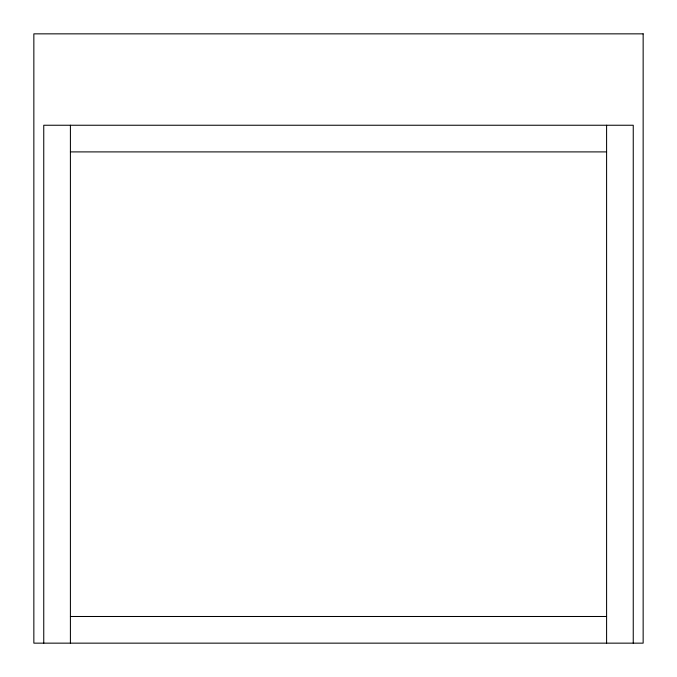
<?xml version="1.0" encoding="UTF-8"?>
<svg xmlns="http://www.w3.org/2000/svg" width="677" height="677" viewBox="0 0 677 677"><rect width="100%" height="100%" fill="white"/><g stroke="black" fill="none" stroke-linecap="round" stroke-linejoin="round"><path stroke-width="1.02" d="M70.408 151.902L606.592 151.902M70.408 616.493L606.592 616.493M633.249 643.15L633.249 125.245L43.751 125.245L43.751 643.15M606.592 125.245L606.592 643.15M70.408 125.245L70.408 643.15M643.15 33.85L33.85 33.85L33.85 643.15L643.15 643.15L643.15 33.85"/></g></svg>
